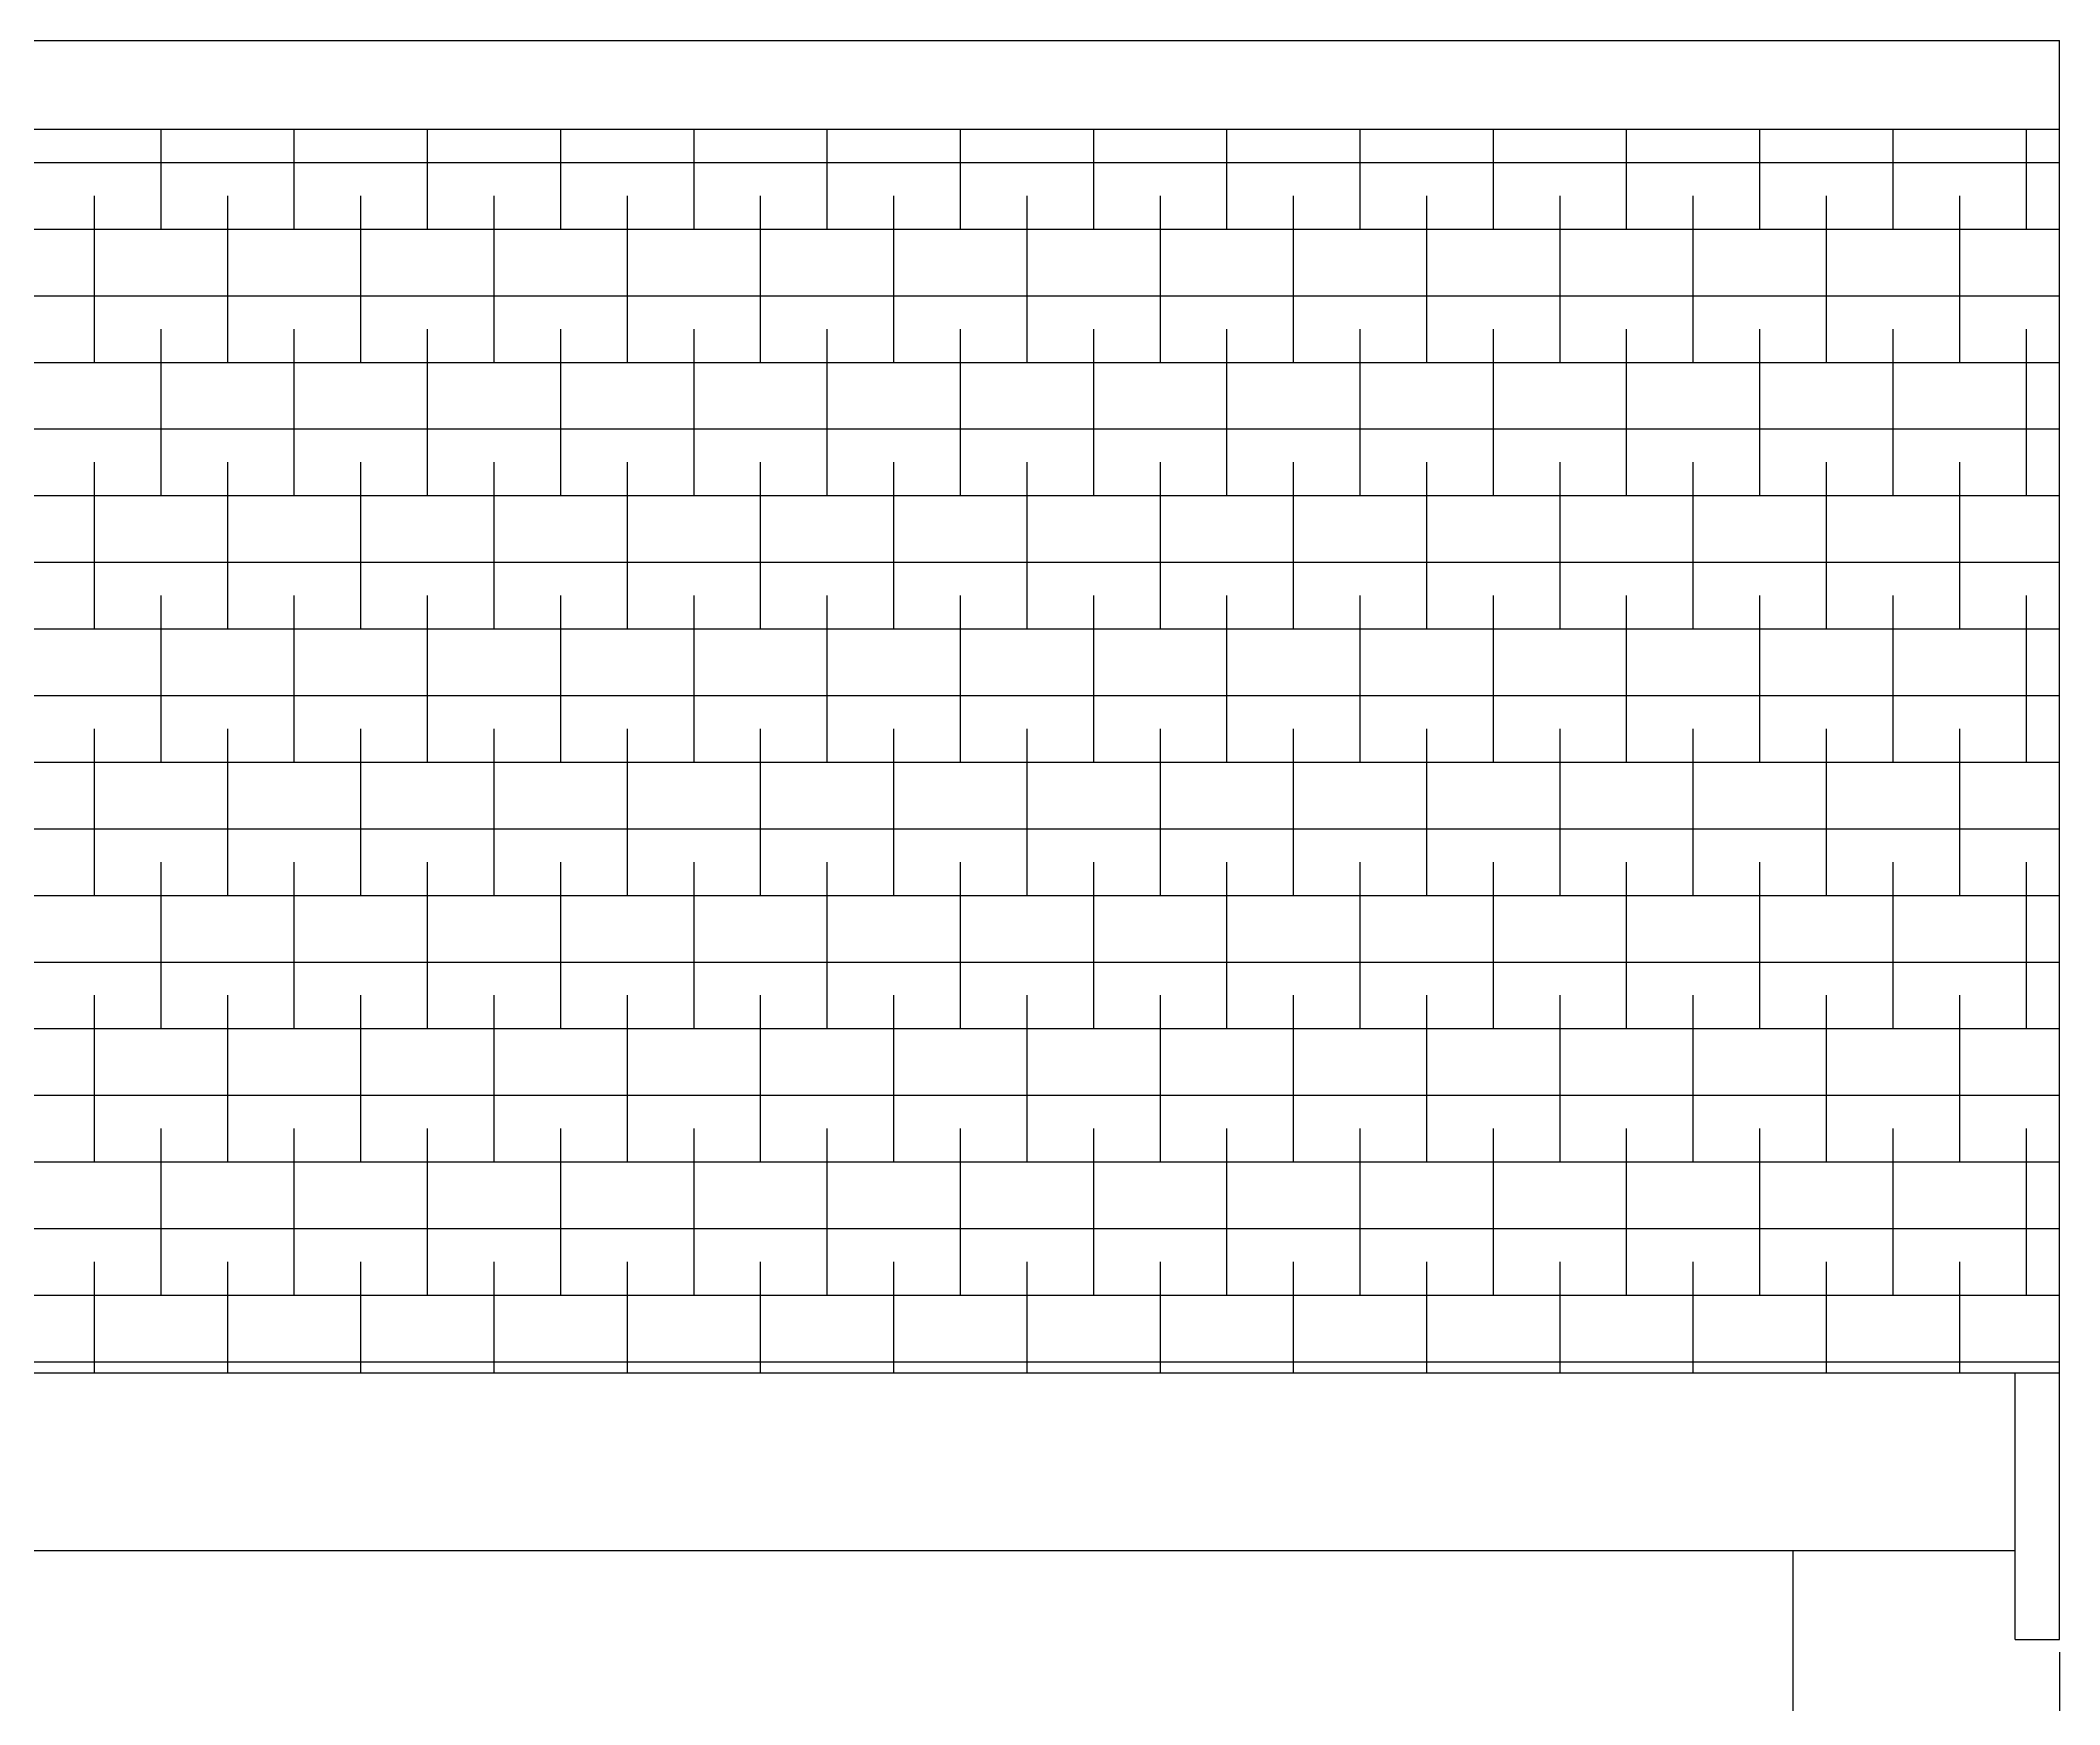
# Model space of a CAD drawing. Header units: inches. Extents: x -73 to 182, y -44 to 88.
# Drawn here: x 136.78 to 182.25, y 23.78 to 61.25 of the extents above; entities that cross this region are included whole.
import ezdxf

# ---------------------------------------------------------------- set-up
doc = ezdxf.new("R2010")
doc.units = ezdxf.units.IN
doc.header["$LTSCALE"] = 0.3
doc.header["$MEASUREMENT"] = 0
for name, color, linetype in [('-Dimensions', 7, 'Continuous'), ('Fills', 7, 'Continuous'), ('Lines & Shapes', 7, 'Continuous')]:
    doc.layers.add(name, color=color, linetype=linetype)
doc.styles.get("Standard").update_dxf_attribs({"font": 'arial.ttf'})
doc.dimstyles.new('Annotative', dxfattribs={"dimscale": 0, "dimtxt": 0.18, "dimasz": 0.18, "dimexe": 0.18, "dimexo": 0.0625, "dimgap": 0.09, "dimtad": 0, "dimtih": 1, "dimtoh": 1, "dimdec": 4, "dimzin": 0, "dimdsep": 46, "dimtxsty": 'Standard', "dimcen": 0.09, "dimadec": 0, "dimazin": 0, "dimtfac": 1, "dimtdec": 4, "dimtofl": 0, "dimtmove": 0, "dimatfit": 3, "dimfxl": 1, "dimtolj": 1, "dimtzin": 0, "dimarcsym": 0})

# ---------------------------------------------------------------- blocks, each defined once
blk = doc.blocks.new('*D26')
at = {"layer": '-Dimensions', "color": 0, "lineweight": -2, "transparency": 16777216}
for p, q in [((182.25, 24.962), (182.25, -11.63)), ((176.25, 0.962), (176.25, -11.63)), ((177.13, -10.75), (181.37, -10.75))]:
    blk.add_line(p, q, dxfattribs=at)
at = {"layer": '-Dimensions', "color": 0, "lineweight": 9, "transparency": 16777216}
for points in [[(177.13, -10.603), (177.13, -10.897), (176.25, -10.75)], [(181.37, -10.603), (181.37, -10.897), (182.25, -10.75)]]:
    blk.add_solid(points, dxfattribs=at)
at = {"layer": 'Defpoints', "color": 0, "lineweight": 9, "transparency": 16777216}
for p in [(182.25, 25.25), (176.25, 1.25), (182.25, -10.75)]:
    blk.add_point(p, dxfattribs=at)
at = {"layer": '-Dimensions', "color": 0, "transparency": 16777216, "insert": (179.25, -12.844), "char_height": 1.28, "attachment_point": 5}
blk.add_mtext('\\A1;6"', dxfattribs=at)

msp = doc.modelspace()

# ---------------------------------------------------------------- hatches: boundary and pattern name
at = {"layer": 'Fills'}
h = msp.add_hatch(dxfattribs=at)
h.set_pattern_fill('ANSI38', color=256, scale=12, angle=315)
h.set_pattern_definition([(0, (0, 24), (4e-16, 1.5), []), (90, (0, 24), (-1.5, 3), [3.75, -2.25])])
h.paths.add_polyline_path([(182.25, 59.25), (98.25, 59.25), (98.25, 31.25), (182.25, 31.25)])

# ---------------------------------------------------------------- linework, layer by layer
at = {"layer": 'Lines & Shapes'}
for points in [[(98.25, 61.25), (182.25, 61.25)], [(182.25, 25.25), (182.25, 61.25)], [(98.25, 59.25), (182.25, 59.25)], [(98.25, 31.25), (182.25, 31.25)], [(181.25, 25.25), (181.25, 31.25)], [(99.25, 27.25), (181.25, 27.25)], [(176.25, 1.25), (176.25, 27.25)], [(181.25, 25.25), (182.25, 25.25)]]:
    msp.add_lwpolyline(points, dxfattribs=at)

# ---------------------------------------------------------------- dimensions: what is measured, and where the dimension line sits
at = {"layer": '-Dimensions'}
dim = msp.add_linear_dim(base=(182.25, -10.75), p1=(176.25, 1.25), p2=(182.25, 25.25), dimstyle='Annotative', override={"dimscale": 0, "dimtxt": 0.08, "dimasz": 0.055, "dimexe": 0.055, "dimexo": 0.018, "dimtad": 2, "dimtih": 0, "dimtoh": 0, "dimdec": 0, "dimlunit": 4, "dimtdec": 0, "dimtix": 0, "dimtofl": 0, "dimtmove": 0, "dimatfit": 3, "dimfrac": 2}, dxfattribs=at)
dim.commit()
dim.dimension.update_dxf_attribs({"geometry": '*D26', "text_midpoint": (179.25, -12.844)})

doc.saveas('drawing.dxf')
